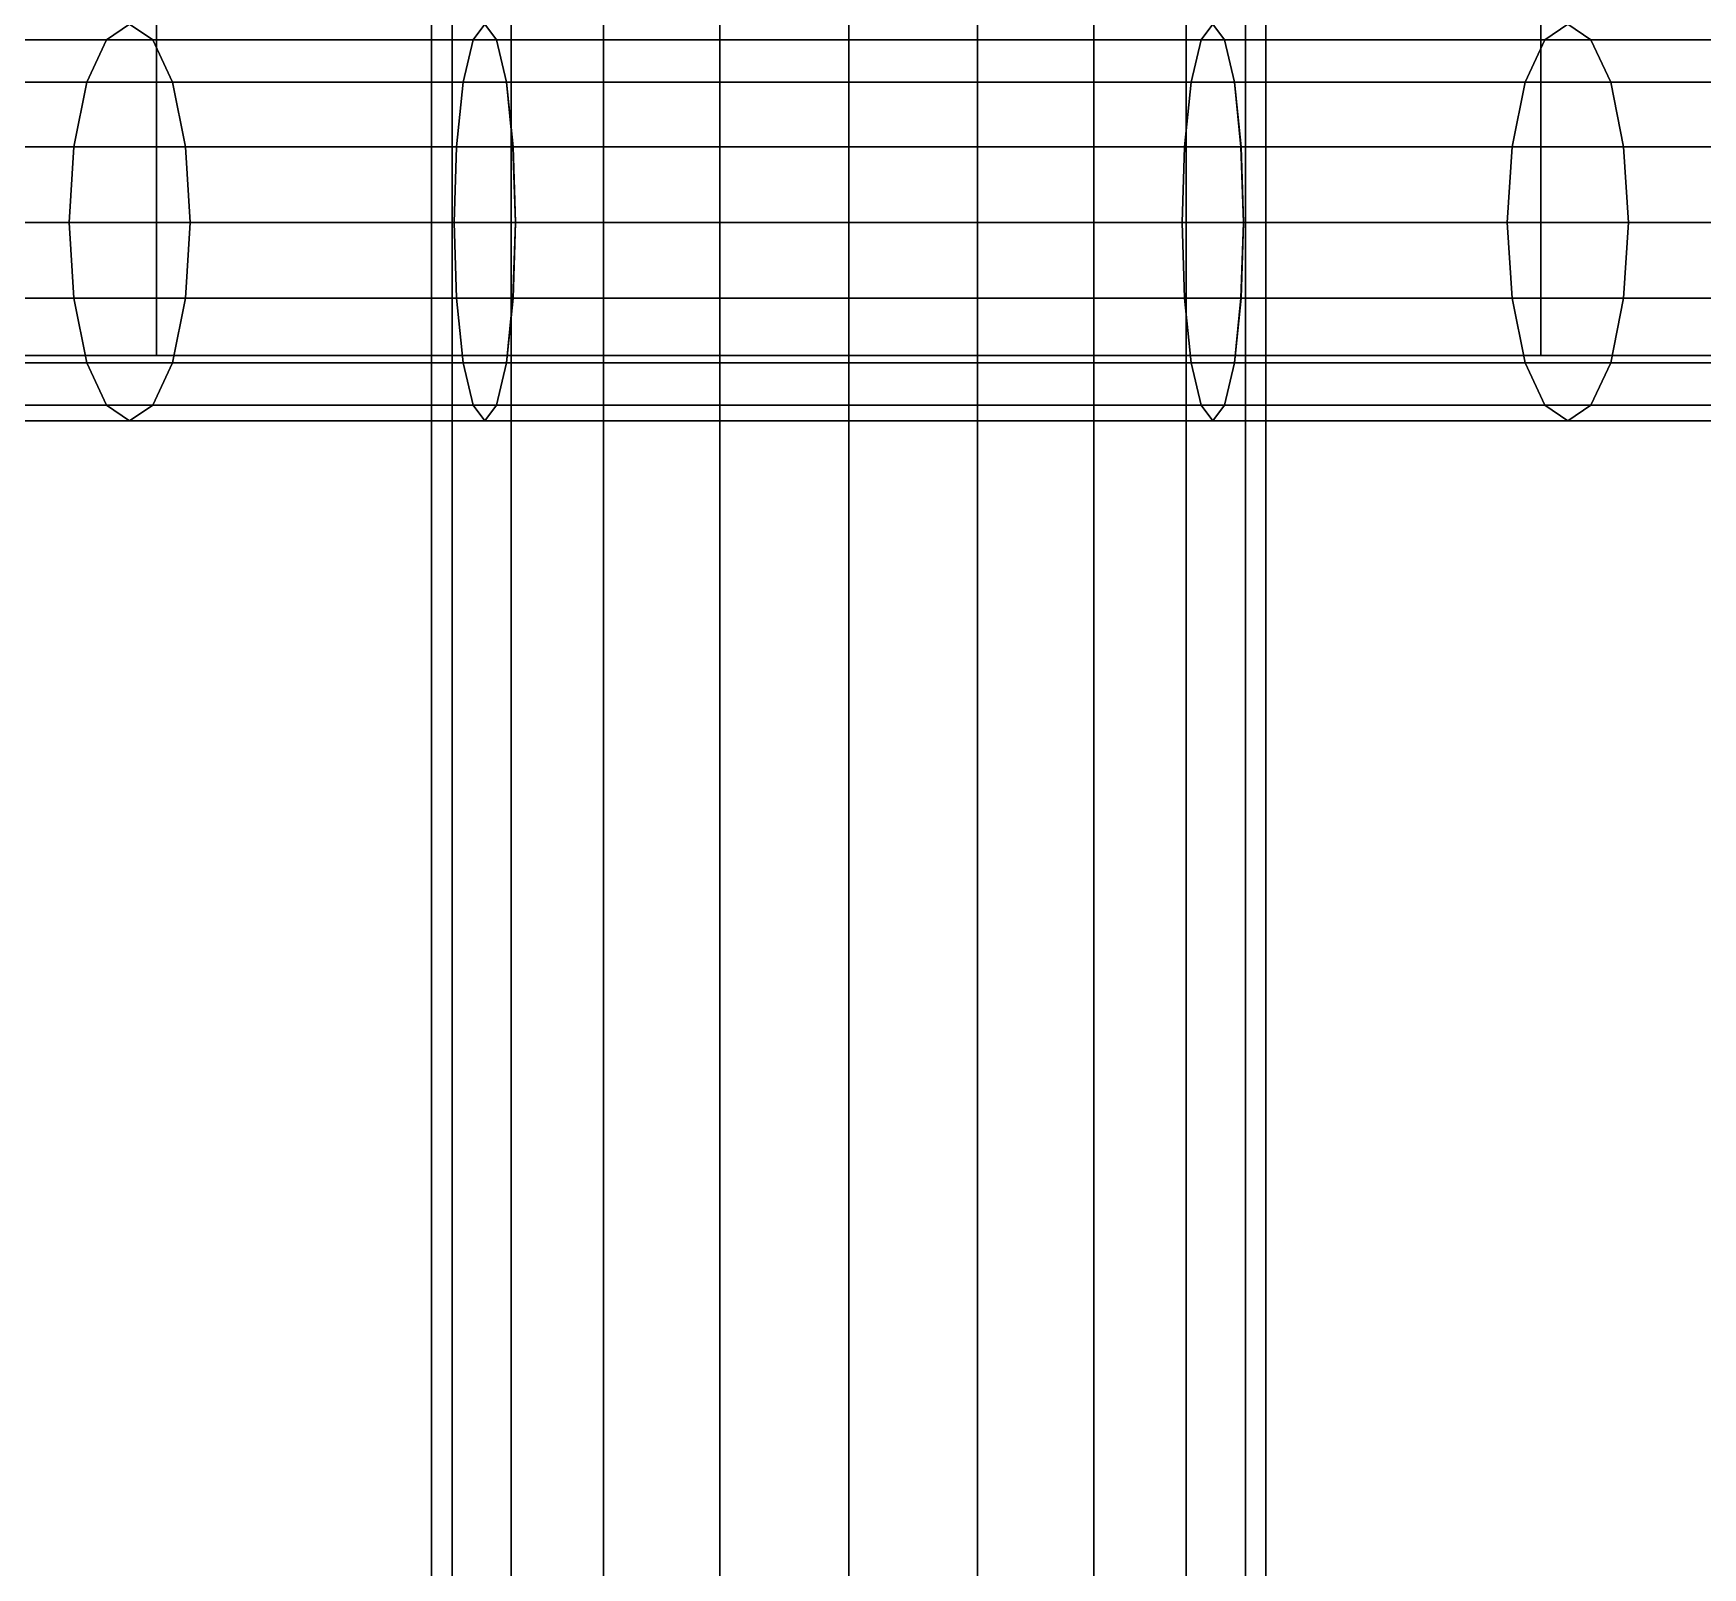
# Model space of a CAD drawing. Header units: metres. Extents: x -11.3 to 11.3, y -27.7 to 5.8.
# Drawn here: x -3.64 to 3.81, y -10.94 to -4.09 of the extents above; entities that cross this region are included whole.
import ezdxf

# ---------------------------------------------------------------- set-up
doc = ezdxf.new("R2010")
doc.units = ezdxf.units.M

msp = doc.modelspace()

# ---------------------------------------------------------------- linework, layer by layer
at = {"layer": 'layer1', "color": 1}
for points in [[(-3.09017, 5.52514, -9.51056), (-5.87785, 5.52514, -8.09017), (-5.87785, -5.52514, -8.09017), (-3.09017, -5.52514, -9.51056)], [(-5.87785, 5.52514, 8.09017), (-3.09017, 5.52514, 9.51057), (-3.09017, -5.52514, 9.51057), (-5.87785, -5.52514, 8.09017)], [(0, 5.52514, -10), (-3.09017, 5.52514, -9.51056), (-3.09017, -5.52514, -9.51056), (0, -5.52514, -10)], [(-3.09017, 5.52514, 9.51057), (0, 5.52514, 10), (0, -5.52514, 10), (-3.09017, -5.52514, 9.51057)], [(0, 5.52514, 10), (3.09017, 5.52514, 9.51056), (3.09017, -5.52514, 9.51056), (0, -5.52514, 10)], [(3.09016, 5.52514, -9.51057), (0, 5.52514, -10), (0, -5.52514, -10), (3.09016, -5.52514, -9.51057)], [(5.87784, 5.52514, -8.09018), (3.09016, 5.52514, -9.51057), (3.09016, -5.52514, -9.51057), (5.87784, -5.52514, -8.09018)], [(3.09017, 5.52514, 9.51056), (5.87786, 5.52514, 8.09017), (5.87786, -5.52514, 8.09017), (3.09017, -5.52514, 9.51056)], [(-1.7711, 1.31119, -0.57547), (-1.86225, 1.31119), (-1.86225, -27.19406), (-1.7711, -27.19406, -0.57547)], [(-1.86225, 1.31119), (-1.7711, 1.31119, 0.57547), (-1.7711, -27.19406, 0.57547), (-1.86225, -27.19406)], [(-1.50659, 1.31119, -1.0946), (-1.7711, 1.31119, -0.57547), (-1.7711, -27.19406, -0.57547), (-1.50659, -27.19406, -1.0946)], [(-1.7711, 1.31119, 0.57547), (-1.50659, 1.31119, 1.0946), (-1.50659, -27.19406, 1.0946), (-1.7711, -27.19406, 0.57547)], [(-1.0946, 1.31119, -1.50659), (-1.50659, 1.31119, -1.0946), (-1.50659, -27.19406, -1.0946), (-1.0946, -27.19406, -1.50659)], [(-1.50659, 1.31119, 1.0946), (-1.0946, 1.31119, 1.50659), (-1.0946, -27.19406, 1.50659), (-1.50659, -27.19406, 1.0946)], [(-0.57547, 1.31119, -1.7711), (-1.0946, 1.31119, -1.50659), (-1.0946, -27.19406, -1.50659), (-0.57547, -27.19406, -1.7711)], [(-1.0946, 1.31119, 1.50659), (-0.57547, 1.31119, 1.7711), (-0.57547, -27.19406, 1.7711), (-1.0946, -27.19406, 1.50659)], [(0, 1.31119, -1.86225), (-0.57547, 1.31119, -1.7711), (-0.57547, -27.19406, -1.7711), (0, -27.19406, -1.86225)], [(-0.57547, 1.31119, 1.7711), (0, 1.31119, 1.86225), (0, -27.19406, 1.86225), (-0.57547, -27.19406, 1.7711)], [(0, 1.31119, 1.86225), (0.57547, 1.31119, 1.7711), (0.57547, -27.19406, 1.7711), (0, -27.19406, 1.86225)], [(0.57546, 1.31119, -1.7711), (0, 1.31119, -1.86225), (0, -27.19406, -1.86225), (0.57546, -27.19406, -1.7711)], [(1.0946, 1.31119, -1.50659), (0.57546, 1.31119, -1.7711), (0.57546, -27.19406, -1.7711), (1.0946, -27.19406, -1.50659)], [(0.57547, 1.31119, 1.7711), (1.0946, 1.31119, 1.50659), (1.0946, -27.19406, 1.50659), (0.57547, -27.19406, 1.7711)], [(1.0946, 1.31119, 1.50659), (1.50659, 1.31119, 1.0946), (1.50659, -27.19406, 1.0946), (1.0946, -27.19406, 1.50659)], [(1.50659, 1.31119, -1.0946), (1.0946, 1.31119, -1.50659), (1.0946, -27.19406, -1.50659), (1.50659, -27.19406, -1.0946)], [(1.50659, 1.31119, 1.0946), (1.7711, 1.31119, 0.57546), (1.7711, -27.19406, 0.57546), (1.50659, -27.19406, 1.0946)], [(1.7711, 1.31119, -0.57547), (1.50659, 1.31119, -1.0946), (1.50659, -27.19406, -1.0946), (1.7711, -27.19406, -0.57547)], [(1.7711, 1.31119, 0.57546), (1.86225, 1.31119), (1.86225, -27.19406), (1.7711, -27.19406, 0.57546)], [(1.86225, 1.31119), (1.7711, 1.31119, -0.57547), (1.7711, -27.19406, -0.57547), (1.86225, -27.19406)], [(-3.21022, -4.04568, 9.88001), (-3.3134, -4.11569, 10.19757), (-4.86749, -4.11569, 9.55296), (-4.71591, -4.04568, 9.25547)], [(-3.21021, -4.04568, -9.88002), (-4.7159, -4.04568, -9.25548), (-4.86748, -4.11569, -9.55296), (-3.31339, -4.11569, -10.19757)], [(-3.21022, -4.04568, 9.88001), (-4.71591, -4.04568, 9.25547), (-4.56434, -4.11569, 8.95799), (-3.10704, -4.11569, 9.56246)], [(-3.21021, -4.04568, -9.88002), (-3.10703, -4.11569, -9.56246), (-4.56433, -4.11569, -8.958), (-4.7159, -4.04568, -9.25548)], [(-3.21022, -4.04568, 9.88001), (-1.625, -4.04568, 10.25978), (-1.67723, -4.11569, 10.58954), (-3.3134, -4.11569, 10.19757)], [(-3.21021, -4.04568, -9.88002), (-3.31339, -4.11569, -10.19757), (-1.67722, -4.11569, -10.58954), (-1.62499, -4.04568, -10.25978)], [(-3.21022, -4.04568, 9.88001), (-3.10704, -4.11569, 9.56246), (-1.57277, -4.11569, 9.93001), (-1.625, -4.04568, 10.25978)], [(-3.21021, -4.04568, -9.88002), (-1.62499, -4.04568, -10.25978), (-1.57276, -4.11569, -9.93002), (-3.10703, -4.11569, -9.56246)], [(-0.00001, -4.04568, 10.38846), (-0.00001, -4.11569, 10.72236), (-1.67723, -4.11569, 10.58954), (-1.625, -4.04568, 10.25978)], [(0, -4.04568, -10.38846), (-1.62499, -4.04568, -10.25978), (-1.67722, -4.11569, -10.58954), (0, -4.11569, -10.72236)], [(-0.00001, -4.04568, 10.38846), (-1.625, -4.04568, 10.25978), (-1.57277, -4.11569, 9.93001), (-0.00001, -4.11569, 10.05457)], [(0, -4.04568, -10.38846), (0, -4.11569, -10.05457), (-1.57276, -4.11569, -9.93002), (-1.62499, -4.04568, -10.25978)], [(-0.00001, -4.04568, 10.38846), (-0.00001, -4.11569, 10.05457), (1.57275, -4.11569, 9.93002), (1.62498, -4.04568, 10.25978)], [(-0.00001, -4.04568, 10.38846), (1.62498, -4.04568, 10.25978), (1.67721, -4.11569, 10.58954), (-0.00001, -4.11569, 10.72236)], [(0, -4.04568, -10.38846), (1.62499, -4.04568, -10.25978), (1.57276, -4.11569, -9.93002), (0, -4.11569, -10.05457)], [(0, -4.04568, -10.38846), (0, -4.11569, -10.72236), (1.67722, -4.11569, -10.58954), (1.62499, -4.04568, -10.25978)], [(3.2102, -4.04568, 9.88002), (1.62498, -4.04568, 10.25978), (1.57275, -4.11569, 9.93002), (3.10702, -4.11569, 9.56246)], [(3.21021, -4.04568, -9.88002), (3.10703, -4.11569, -9.56246), (1.57276, -4.11569, -9.93002), (1.62499, -4.04568, -10.25978)], [(3.2102, -4.04568, 9.88002), (3.31338, -4.11569, 10.19757), (1.67721, -4.11569, 10.58954), (1.62498, -4.04568, 10.25978)], [(3.21021, -4.04568, -9.88002), (1.62499, -4.04568, -10.25978), (1.67722, -4.11569, -10.58954), (3.31339, -4.11569, -10.19757)], [(3.2102, -4.04568, 9.88002), (3.10702, -4.11569, 9.56246), (4.56432, -4.11569, 8.958), (4.7159, -4.04568, 9.25548)], [(3.21021, -4.04568, -9.88002), (4.7159, -4.04568, -9.25548), (4.56433, -4.11569, -8.958), (3.10703, -4.11569, -9.56246)], [(3.2102, -4.04568, 9.88002), (4.7159, -4.04568, 9.25548), (4.86747, -4.11569, 9.55297), (3.31338, -4.11569, 10.19757)], [(3.21021, -4.04568, -9.88002), (3.31339, -4.11569, -10.19757), (4.86748, -4.11569, -9.55296), (4.7159, -4.04568, -9.25548)], [(-3.40147, -4.30521, 10.46862), (-4.99687, -4.30521, 9.80687), (-4.86749, -4.11569, 9.55296), (-3.3134, -4.11569, 10.19757)], [(-3.40146, -4.30521, -10.46862), (-3.31339, -4.11569, -10.19757), (-4.86748, -4.11569, -9.55296), (-4.99685, -4.30521, -9.80688)], [(-3.01897, -4.30521, 9.29141), (-3.10704, -4.11569, 9.56246), (-4.56434, -4.11569, 8.95799), (-4.43496, -4.30521, 8.70407)], [(-3.01896, -4.30521, -9.29141), (-4.43495, -4.30521, -8.70408), (-4.56433, -4.11569, -8.958), (-3.10703, -4.11569, -9.56246)], [(-3.40147, -4.30521, 10.46862), (-3.3134, -4.11569, 10.19757), (-1.67723, -4.11569, 10.58954), (-1.72181, -4.30521, 10.87101)], [(-3.40146, -4.30521, -10.46862), (-1.7218, -4.30521, -10.87101), (-1.67722, -4.11569, -10.58954), (-3.31339, -4.11569, -10.19757)], [(-3.01897, -4.30521, 9.29141), (-1.52819, -4.30521, 9.64854), (-1.57277, -4.11569, 9.93001), (-3.10704, -4.11569, 9.56246)], [(-3.01896, -4.30521, -9.29141), (-3.10703, -4.11569, -9.56246), (-1.57276, -4.11569, -9.93002), (-1.52818, -4.30521, -9.64855)], [(-0.00001, -4.30521, 11.00736), (-1.72181, -4.30521, 10.87101), (-1.67723, -4.11569, 10.58954), (-0.00001, -4.11569, 10.72236)], [(0, -4.30521, -11.00736), (0, -4.11569, -10.72236), (-1.67722, -4.11569, -10.58954), (-1.7218, -4.30521, -10.87101)], [(-0.00001, -4.30521, 9.76957), (-0.00001, -4.11569, 10.05457), (-1.57277, -4.11569, 9.93001), (-1.52819, -4.30521, 9.64854)], [(0, -4.30521, -9.76957), (-1.52818, -4.30521, -9.64855), (-1.57276, -4.11569, -9.93002), (0, -4.11569, -10.05457)], [(-0.00001, -4.30521, 9.76957), (1.52817, -4.30521, 9.64855), (1.57275, -4.11569, 9.93002), (-0.00001, -4.11569, 10.05457)], [(-0.00001, -4.30521, 11.00736), (-0.00001, -4.11569, 10.72236), (1.67721, -4.11569, 10.58954), (1.72179, -4.30521, 10.87101)], [(0, -4.30521, -9.76957), (0, -4.11569, -10.05457), (1.57276, -4.11569, -9.93002), (1.52818, -4.30521, -9.64855)], [(0, -4.30521, -11.00736), (1.7218, -4.30521, -10.87101), (1.67722, -4.11569, -10.58954), (0, -4.11569, -10.72236)], [(3.01895, -4.30521, 9.29141), (3.10702, -4.11569, 9.56246), (1.57275, -4.11569, 9.93002), (1.52817, -4.30521, 9.64855)], [(3.01896, -4.30521, -9.29141), (1.52818, -4.30521, -9.64855), (1.57276, -4.11569, -9.93002), (3.10703, -4.11569, -9.56246)], [(3.40145, -4.30521, 10.46863), (1.72179, -4.30521, 10.87101), (1.67721, -4.11569, 10.58954), (3.31338, -4.11569, 10.19757)], [(3.40146, -4.30521, -10.46862), (3.31339, -4.11569, -10.19757), (1.67722, -4.11569, -10.58954), (1.7218, -4.30521, -10.87101)], [(3.01895, -4.30521, 9.29141), (4.43494, -4.30521, 8.70408), (4.56432, -4.11569, 8.958), (3.10702, -4.11569, 9.56246)], [(3.01896, -4.30521, -9.29141), (3.10703, -4.11569, -9.56246), (4.56433, -4.11569, -8.958), (4.43495, -4.30521, -8.70408)], [(3.40145, -4.30521, 10.46863), (3.31338, -4.11569, 10.19757), (4.86747, -4.11569, 9.55297), (4.99685, -4.30521, 9.80688)], [(3.40146, -4.30521, -10.46862), (4.99685, -4.30521, -9.80688), (4.86748, -4.11569, -9.55296), (3.31339, -4.11569, -10.19757)], [(-3.40147, -4.30521, 10.46862), (-3.45932, -4.59374, 10.64666), (-5.08185, -4.59374, 9.97366), (-4.99687, -4.30521, 9.80687)], [(-3.40146, -4.30521, -10.46862), (-4.99685, -4.30521, -9.80688), (-5.08184, -4.59374, -9.97366), (-3.45931, -4.59374, -10.64666)], [(-3.01897, -4.30521, 9.29141), (-4.43496, -4.30521, 8.70407), (-4.34998, -4.59374, 8.53729), (-2.96112, -4.59374, 9.11337)], [(-3.01896, -4.30521, -9.29141), (-2.96111, -4.59374, -9.11337), (-4.34997, -4.59374, -8.53729), (-4.43495, -4.30521, -8.70408)], [(-3.40147, -4.30521, 10.46862), (-1.72181, -4.30521, 10.87101), (-1.75109, -4.59374, 11.05589), (-3.45932, -4.59374, 10.64666)], [(-3.40146, -4.30521, -10.46862), (-3.45931, -4.59374, -10.64666), (-1.75108, -4.59374, -11.05589), (-1.7218, -4.30521, -10.87101)], [(-3.01897, -4.30521, 9.29141), (-2.96112, -4.59374, 9.11337), (-1.49891, -4.59374, 9.46366), (-1.52819, -4.30521, 9.64854)], [(-3.01896, -4.30521, -9.29141), (-1.52818, -4.30521, -9.64855), (-1.4989, -4.59374, -9.46366), (-2.96111, -4.59374, -9.11337)], [(-0.00001, -4.30521, 11.00736), (-0.00001, -4.59374, 11.19456), (-1.75109, -4.59374, 11.05589), (-1.72181, -4.30521, 10.87101)], [(0, -4.30521, -11.00736), (-1.7218, -4.30521, -10.87101), (-1.75108, -4.59374, -11.05589), (0, -4.59374, -11.19456)], [(-0.00001, -4.30521, 9.76957), (-1.52819, -4.30521, 9.64854), (-1.49891, -4.59374, 9.46366), (-0.00001, -4.59374, 9.58236)], [(0, -4.30521, -9.76957), (0, -4.59374, -9.58236), (-1.4989, -4.59374, -9.46366), (-1.52818, -4.30521, -9.64855)], [(-0.00001, -4.30521, 9.76957), (-0.00001, -4.59374, 9.58236), (1.49889, -4.59374, 9.46366), (1.52817, -4.30521, 9.64855)], [(-0.00001, -4.30521, 11.00736), (1.72179, -4.30521, 10.87101), (1.75107, -4.59374, 11.05589), (-0.00001, -4.59374, 11.19456)], [(0, -4.30521, -9.76957), (1.52818, -4.30521, -9.64855), (1.4989, -4.59374, -9.46366), (0, -4.59374, -9.58236)], [(0, -4.30521, -11.00736), (0, -4.59374, -11.19456), (1.75108, -4.59374, -11.05589), (1.7218, -4.30521, -10.87101)], [(3.01895, -4.30521, 9.29141), (1.52817, -4.30521, 9.64855), (1.49889, -4.59374, 9.46366), (2.96111, -4.59374, 9.11337)], [(3.01896, -4.30521, -9.29141), (2.96111, -4.59374, -9.11337), (1.4989, -4.59374, -9.46366), (1.52818, -4.30521, -9.64855)], [(3.40145, -4.30521, 10.46863), (3.4593, -4.59374, 10.64667), (1.75107, -4.59374, 11.05589), (1.72179, -4.30521, 10.87101)], [(3.40146, -4.30521, -10.46862), (1.7218, -4.30521, -10.87101), (1.75108, -4.59374, -11.05589), (3.45931, -4.59374, -10.64666)], [(3.01896, -4.30521, -9.29141), (4.43495, -4.30521, -8.70408), (4.34997, -4.59374, -8.53729), (2.96111, -4.59374, -9.11337)], [(3.01895, -4.30521, 9.29141), (2.96111, -4.59374, 9.11337), (4.34996, -4.59374, 8.5373), (4.43494, -4.30521, 8.70408)], [(3.40145, -4.30521, 10.46863), (4.99685, -4.30521, 9.80688), (5.08183, -4.59374, 9.97367), (3.4593, -4.59374, 10.64667)], [(3.40146, -4.30521, -10.46862), (3.45931, -4.59374, -10.64666), (5.08184, -4.59374, -9.97366), (4.99685, -4.30521, -9.80688)], [(-3.48069, -4.93178, 10.71243), (-5.11324, -4.93178, 10.03527), (-5.08185, -4.59374, 9.97366), (-3.45932, -4.59374, 10.64666)], [(-3.48068, -4.93178, -10.71243), (-3.45931, -4.59374, -10.64666), (-5.08184, -4.59374, -9.97366), (-5.11323, -4.93178, -10.03527)], [(-2.93975, -4.93178, 9.0476), (-2.96112, -4.59374, 9.11337), (-4.34998, -4.59374, 8.53729), (-4.31859, -4.93178, 8.47568)], [(-2.93974, -4.93178, -9.0476), (-4.31858, -4.93178, -8.47568), (-4.34997, -4.59374, -8.53729), (-2.96111, -4.59374, -9.11337)], [(-3.48069, -4.93178, 10.71243), (-3.45932, -4.59374, 10.64666), (-1.75109, -4.59374, 11.05589), (-1.76191, -4.93178, 11.12419)], [(-3.48068, -4.93178, -10.71243), (-1.7619, -4.93178, -11.12419), (-1.75108, -4.59374, -11.05589), (-3.45931, -4.59374, -10.64666)], [(-2.93975, -4.93178, 9.0476), (-1.48809, -4.93178, 9.39536), (-1.49891, -4.59374, 9.46366), (-2.96112, -4.59374, 9.11337)], [(-2.93974, -4.93178, -9.0476), (-2.96111, -4.59374, -9.11337), (-1.4989, -4.59374, -9.46366), (-1.48808, -4.93178, -9.39537)], [(-0.00001, -4.93178, 11.26372), (-1.76191, -4.93178, 11.12419), (-1.75109, -4.59374, 11.05589), (-0.00001, -4.59374, 11.19456)], [(0, -4.93178, -11.26372), (0, -4.59374, -11.19456), (-1.75108, -4.59374, -11.05589), (-1.7619, -4.93178, -11.12419)], [(-0.00001, -4.93178, 9.51321), (-0.00001, -4.59374, 9.58236), (-1.49891, -4.59374, 9.46366), (-1.48809, -4.93178, 9.39536)], [(0, -4.93178, -9.51321), (-1.48808, -4.93178, -9.39537), (-1.4989, -4.59374, -9.46366), (0, -4.59374, -9.58236)], [(-0.00001, -4.93178, 9.51321), (1.48807, -4.93178, 9.39537), (1.49889, -4.59374, 9.46366), (-0.00001, -4.59374, 9.58236)], [(-0.00001, -4.93178, 11.26372), (-0.00001, -4.59374, 11.19456), (1.75107, -4.59374, 11.05589), (1.76189, -4.93178, 11.12419)], [(0, -4.93178, -9.51321), (0, -4.59374, -9.58236), (1.4989, -4.59374, -9.46366), (1.48808, -4.93178, -9.39537)], [(0, -4.93178, -11.26372), (1.7619, -4.93178, -11.12419), (1.75108, -4.59374, -11.05589), (0, -4.59374, -11.19456)], [(2.93974, -4.93178, 9.0476), (2.96111, -4.59374, 9.11337), (1.49889, -4.59374, 9.46366), (1.48807, -4.93178, 9.39537)], [(2.93974, -4.93178, -9.0476), (1.48808, -4.93178, -9.39537), (1.4989, -4.59374, -9.46366), (2.96111, -4.59374, -9.11337)], [(3.48067, -4.93178, 10.71243), (1.76189, -4.93178, 11.12419), (1.75107, -4.59374, 11.05589), (3.4593, -4.59374, 10.64667)], [(3.48068, -4.93178, -10.71243), (3.45931, -4.59374, -10.64666), (1.75108, -4.59374, -11.05589), (1.7619, -4.93178, -11.12419)], [(2.93974, -4.93178, -9.0476), (2.96111, -4.59374, -9.11337), (4.34997, -4.59374, -8.53729), (4.31858, -4.93178, -8.47568)], [(2.93974, -4.93178, 9.0476), (4.31857, -4.93178, 8.47569), (4.34996, -4.59374, 8.5373), (2.96111, -4.59374, 9.11337)], [(3.48067, -4.93178, 10.71243), (3.4593, -4.59374, 10.64667), (5.08183, -4.59374, 9.97367), (5.11322, -4.93178, 10.03528)], [(3.48068, -4.93178, -10.71243), (5.11323, -4.93178, -10.03527), (5.08184, -4.59374, -9.97366), (3.45931, -4.59374, -10.64666)], [(-3.48069, -4.93178, 10.71243), (-3.45932, -5.26981, 10.64666), (-5.08185, -5.26981, 9.97366), (-5.11324, -4.93178, 10.03527)], [(-3.48068, -4.93178, -10.71243), (-5.11323, -4.93178, -10.03527), (-5.08184, -5.26981, -9.97366), (-3.45931, -5.26981, -10.64666)], [(-2.93975, -4.93178, 9.0476), (-4.31859, -4.93178, 8.47568), (-4.34998, -5.26981, 8.53729), (-2.96112, -5.26981, 9.11337)], [(-2.93974, -4.93178, -9.0476), (-2.96111, -5.26981, -9.11337), (-4.34997, -5.26981, -8.53729), (-4.31858, -4.93178, -8.47568)], [(-3.48069, -4.93178, 10.71243), (-1.76191, -4.93178, 11.12419), (-1.75109, -5.26981, 11.05589), (-3.45932, -5.26981, 10.64666)], [(-3.48068, -4.93178, -10.71243), (-3.45931, -5.26981, -10.64666), (-1.75108, -5.26981, -11.05589), (-1.7619, -4.93178, -11.12419)], [(-2.93975, -4.93178, 9.0476), (-2.96112, -5.26981, 9.11337), (-1.49891, -5.26981, 9.46366), (-1.48809, -4.93178, 9.39536)], [(-2.93974, -4.93178, -9.0476), (-1.48808, -4.93178, -9.39537), (-1.4989, -5.26981, -9.46366), (-2.96111, -5.26981, -9.11337)], [(-0.00001, -4.93178, 11.26372), (-0.00001, -5.26981, 11.19456), (-1.75109, -5.26981, 11.05589), (-1.76191, -4.93178, 11.12419)], [(0, -4.93178, -11.26372), (-1.7619, -4.93178, -11.12419), (-1.75108, -5.26981, -11.05589), (0, -5.26981, -11.19456)], [(-0.00001, -4.93178, 9.51321), (-1.48809, -4.93178, 9.39536), (-1.49891, -5.26981, 9.46366), (-0.00001, -5.26981, 9.58236)], [(0, -4.93178, -9.51321), (0, -5.26981, -9.58236), (-1.4989, -5.26981, -9.46366), (-1.48808, -4.93178, -9.39537)], [(-0.00001, -4.93178, 11.26372), (1.76189, -4.93178, 11.12419), (1.75107, -5.26981, 11.05589), (-0.00001, -5.26981, 11.19456)], [(-0.00001, -4.93178, 9.51321), (-0.00001, -5.26981, 9.58236), (1.49889, -5.26981, 9.46366), (1.48807, -4.93178, 9.39537)], [(0, -4.93178, -11.26372), (0, -5.26981, -11.19456), (1.75108, -5.26981, -11.05589), (1.7619, -4.93178, -11.12419)], [(0, -4.93178, -9.51321), (1.48808, -4.93178, -9.39537), (1.4989, -5.26981, -9.46366), (0, -5.26981, -9.58236)], [(2.93974, -4.93178, 9.0476), (1.48807, -4.93178, 9.39537), (1.49889, -5.26981, 9.46366), (2.96111, -5.26981, 9.11337)], [(2.93974, -4.93178, -9.0476), (2.96111, -5.26981, -9.11337), (1.4989, -5.26981, -9.46366), (1.48808, -4.93178, -9.39537)], [(3.48067, -4.93178, 10.71243), (3.4593, -5.26981, 10.64667), (1.75107, -5.26981, 11.05589), (1.76189, -4.93178, 11.12419)], [(3.48068, -4.93178, -10.71243), (1.7619, -4.93178, -11.12419), (1.75108, -5.26981, -11.05589), (3.45931, -5.26981, -10.64666)], [(2.93974, -4.93178, -9.0476), (4.31858, -4.93178, -8.47568), (4.34997, -5.26981, -8.53729), (2.96111, -5.26981, -9.11337)], [(2.93974, -4.93178, 9.0476), (2.96111, -5.26981, 9.11337), (4.34996, -5.26981, 8.5373), (4.31857, -4.93178, 8.47569)], [(3.48067, -4.93178, 10.71243), (5.11322, -4.93178, 10.03528), (5.08183, -5.26981, 9.97367), (3.4593, -5.26981, 10.64667)], [(3.48068, -4.93178, -10.71243), (3.45931, -5.26981, -10.64666), (5.08184, -5.26981, -9.97366), (5.11323, -4.93178, -10.03527)], [(-3.40147, -5.55834, 10.46862), (-4.99687, -5.55834, 9.80687), (-5.08185, -5.26981, 9.97366), (-3.45932, -5.26981, 10.64666)], [(-3.40146, -5.55834, -10.46862), (-3.45931, -5.26981, -10.64666), (-5.08184, -5.26981, -9.97366), (-4.99685, -5.55834, -9.80688)], [(-3.01897, -5.55834, 9.29141), (-2.96112, -5.26981, 9.11337), (-4.34998, -5.26981, 8.53729), (-4.43496, -5.55834, 8.70407)], [(-3.01896, -5.55834, -9.29141), (-4.43495, -5.55834, -8.70408), (-4.34997, -5.26981, -8.53729), (-2.96111, -5.26981, -9.11337)], [(-3.40147, -5.55834, 10.46862), (-3.45932, -5.26981, 10.64666), (-1.75109, -5.26981, 11.05589), (-1.72181, -5.55834, 10.87101)], [(-3.40146, -5.55834, -10.46862), (-1.7218, -5.55834, -10.87101), (-1.75108, -5.26981, -11.05589), (-3.45931, -5.26981, -10.64666)], [(-3.01897, -5.55834, 9.29141), (-1.52819, -5.55834, 9.64854), (-1.49891, -5.26981, 9.46366), (-2.96112, -5.26981, 9.11337)], [(-3.01896, -5.55834, -9.29141), (-2.96111, -5.26981, -9.11337), (-1.4989, -5.26981, -9.46366), (-1.52818, -5.55834, -9.64855)], [(-0.00001, -5.55834, 11.00736), (-1.72181, -5.55834, 10.87101), (-1.75109, -5.26981, 11.05589), (-0.00001, -5.26981, 11.19456)], [(0, -5.55834, -11.00736), (0, -5.26981, -11.19456), (-1.75108, -5.26981, -11.05589), (-1.7218, -5.55834, -10.87101)], [(-0.00001, -5.55834, 9.76957), (-0.00001, -5.26981, 9.58236), (-1.49891, -5.26981, 9.46366), (-1.52819, -5.55834, 9.64854)], [(0, -5.55834, -9.76957), (-1.52818, -5.55834, -9.64855), (-1.4989, -5.26981, -9.46366), (0, -5.26981, -9.58236)], [(-0.00001, -5.55834, 11.00736), (-0.00001, -5.26981, 11.19456), (1.75107, -5.26981, 11.05589), (1.72179, -5.55834, 10.87101)], [(-0.00001, -5.55834, 9.76957), (1.52817, -5.55834, 9.64855), (1.49889, -5.26981, 9.46366), (-0.00001, -5.26981, 9.58236)], [(0, -5.55834, -11.00736), (1.7218, -5.55834, -10.87101), (1.75108, -5.26981, -11.05589), (0, -5.26981, -11.19456)], [(0, -5.55834, -9.76957), (0, -5.26981, -9.58236), (1.4989, -5.26981, -9.46366), (1.52818, -5.55834, -9.64855)], [(3.01895, -5.55834, 9.29141), (2.96111, -5.26981, 9.11337), (1.49889, -5.26981, 9.46366), (1.52817, -5.55834, 9.64855)], [(3.01896, -5.55834, -9.29141), (1.52818, -5.55834, -9.64855), (1.4989, -5.26981, -9.46366), (2.96111, -5.26981, -9.11337)], [(3.40145, -5.55834, 10.46863), (1.72179, -5.55834, 10.87101), (1.75107, -5.26981, 11.05589), (3.4593, -5.26981, 10.64667)], [(3.40146, -5.55834, -10.46862), (3.45931, -5.26981, -10.64666), (1.75108, -5.26981, -11.05589), (1.7218, -5.55834, -10.87101)], [(3.01896, -5.55834, -9.29141), (2.96111, -5.26981, -9.11337), (4.34997, -5.26981, -8.53729), (4.43495, -5.55834, -8.70408)], [(3.01895, -5.55834, 9.29141), (4.43494, -5.55834, 8.70408), (4.34996, -5.26981, 8.5373), (2.96111, -5.26981, 9.11337)], [(3.40145, -5.55834, 10.46863), (3.4593, -5.26981, 10.64667), (5.08183, -5.26981, 9.97367), (4.99685, -5.55834, 9.80688)], [(3.40146, -5.55834, -10.46862), (4.99685, -5.55834, -9.80688), (5.08184, -5.26981, -9.97366), (3.45931, -5.26981, -10.64666)], [(0, -5.52514), (-9.51056, -5.52514, -3.09017), (-10, -5.52514)], [(0, -5.52514), (-10, -5.52514), (-9.51056, -5.52514, 3.09017)], [(0, -5.52514), (-8.09017, -5.52514, -5.87785), (-9.51056, -5.52514, -3.09017)], [(0, -5.52514), (-9.51056, -5.52514, 3.09017), (-8.09017, -5.52514, 5.87785)], [(0, -5.52514), (-5.87785, -5.52514, -8.09017), (-8.09017, -5.52514, -5.87785)], [(0, -5.52514), (-8.09017, -5.52514, 5.87785), (-5.87785, -5.52514, 8.09017)], [(0, -5.52514), (-3.09017, -5.52514, -9.51056), (-5.87785, -5.52514, -8.09017)], [(0, -5.52514), (-5.87785, -5.52514, 8.09017), (-3.09017, -5.52514, 9.51057)], [(-3.40147, -5.55834, 10.46862), (-3.3134, -5.74786, 10.19757), (-4.86749, -5.74786, 9.55296), (-4.99687, -5.55834, 9.80687)], [(-3.40146, -5.55834, -10.46862), (-4.99685, -5.55834, -9.80688), (-4.86748, -5.74786, -9.55296), (-3.31339, -5.74786, -10.19757)], [(-3.01897, -5.55834, 9.29141), (-4.43496, -5.55834, 8.70407), (-4.56434, -5.74786, 8.95799), (-3.10704, -5.74786, 9.56246)], [(-3.01896, -5.55834, -9.29141), (-3.10703, -5.74786, -9.56246), (-4.56433, -5.74786, -8.958), (-4.43495, -5.55834, -8.70408)], [(-3.40147, -5.55834, 10.46862), (-1.72181, -5.55834, 10.87101), (-1.67723, -5.74786, 10.58954), (-3.3134, -5.74786, 10.19757)], [(-3.40146, -5.55834, -10.46862), (-3.31339, -5.74786, -10.19757), (-1.67722, -5.74786, -10.58954), (-1.7218, -5.55834, -10.87101)], [(-3.01897, -5.55834, 9.29141), (-3.10704, -5.74786, 9.56246), (-1.57277, -5.74786, 9.93001), (-1.52819, -5.55834, 9.64854)], [(-3.01896, -5.55834, -9.29141), (-1.52818, -5.55834, -9.64855), (-1.57276, -5.74786, -9.93002), (-3.10703, -5.74786, -9.56246)], [(0, -5.52514), (0, -5.52514, -10), (-3.09017, -5.52514, -9.51056)], [(0, -5.52514), (-3.09017, -5.52514, 9.51057), (0, -5.52514, 10)], [(-0.00001, -5.55834, 11.00736), (-0.00001, -5.74786, 10.72236), (-1.67723, -5.74786, 10.58954), (-1.72181, -5.55834, 10.87101)], [(0, -5.55834, -11.00736), (-1.7218, -5.55834, -10.87101), (-1.67722, -5.74786, -10.58954), (0, -5.74786, -10.72236)], [(-0.00001, -5.55834, 9.76957), (-1.52819, -5.55834, 9.64854), (-1.57277, -5.74786, 9.93001), (-0.00001, -5.74786, 10.05457)], [(0, -5.55834, -9.76957), (0, -5.74786, -10.05457), (-1.57276, -5.74786, -9.93002), (-1.52818, -5.55834, -9.64855)], [(-0.00001, -5.55834, 11.00736), (1.72179, -5.55834, 10.87101), (1.67721, -5.74786, 10.58954), (-0.00001, -5.74786, 10.72236)], [(-0.00001, -5.55834, 9.76957), (-0.00001, -5.74786, 10.05457), (1.57275, -5.74786, 9.93002), (1.52817, -5.55834, 9.64855)], [(0, -5.52514), (0, -5.52514, 10), (3.09017, -5.52514, 9.51056)], [(0, -5.52514), (3.09017, -5.52514, 9.51056), (5.87786, -5.52514, 8.09017)], [(0, -5.52514), (5.87786, -5.52514, 8.09017), (8.09017, -5.52514, 5.87785)], [(0, -5.52514), (8.09017, -5.52514, 5.87785), (9.51057, -5.52514, 3.09016)], [(0, -5.52514), (9.51057, -5.52514, 3.09016), (10, -5.52514, -0.00001)], [(0, -5.52514), (10, -5.52514, -0.00001), (9.51056, -5.52514, -3.09018)], [(0, -5.52514), (9.51056, -5.52514, -3.09018), (8.09016, -5.52514, -5.87786)], [(0, -5.52514), (8.09016, -5.52514, -5.87786), (5.87784, -5.52514, -8.09018)], [(0, -5.52514), (5.87784, -5.52514, -8.09018), (3.09016, -5.52514, -9.51057)], [(0, -5.52514), (3.09016, -5.52514, -9.51057), (0, -5.52514, -10)], [(0, -5.55834, -11.00736), (0, -5.74786, -10.72236), (1.67722, -5.74786, -10.58954), (1.7218, -5.55834, -10.87101)], [(0, -5.55834, -9.76957), (1.52818, -5.55834, -9.64855), (1.57276, -5.74786, -9.93002), (0, -5.74786, -10.05457)], [(3.01895, -5.55834, 9.29141), (1.52817, -5.55834, 9.64855), (1.57275, -5.74786, 9.93002), (3.10702, -5.74786, 9.56246)], [(3.01896, -5.55834, -9.29141), (3.10703, -5.74786, -9.56246), (1.57276, -5.74786, -9.93002), (1.52818, -5.55834, -9.64855)], [(3.40145, -5.55834, 10.46863), (3.31338, -5.74786, 10.19757), (1.67721, -5.74786, 10.58954), (1.72179, -5.55834, 10.87101)], [(3.40146, -5.55834, -10.46862), (1.7218, -5.55834, -10.87101), (1.67722, -5.74786, -10.58954), (3.31339, -5.74786, -10.19757)], [(3.01895, -5.55834, 9.29141), (3.10702, -5.74786, 9.56246), (4.56432, -5.74786, 8.958), (4.43494, -5.55834, 8.70408)], [(3.01896, -5.55834, -9.29141), (4.43495, -5.55834, -8.70408), (4.56433, -5.74786, -8.958), (3.10703, -5.74786, -9.56246)], [(3.40145, -5.55834, 10.46863), (4.99685, -5.55834, 9.80688), (4.86747, -5.74786, 9.55297), (3.31338, -5.74786, 10.19757)], [(3.40146, -5.55834, -10.46862), (3.31339, -5.74786, -10.19757), (4.86748, -5.74786, -9.55296), (4.99685, -5.55834, -9.80688)], [(-3.21022, -5.81787, 9.88001), (-4.71591, -5.81787, 9.25547), (-4.86749, -5.74786, 9.55296), (-3.3134, -5.74786, 10.19757)], [(-3.21021, -5.81787, -9.88002), (-3.31339, -5.74786, -10.19757), (-4.86748, -5.74786, -9.55296), (-4.7159, -5.81787, -9.25548)], [(-3.21022, -5.81787, 9.88001), (-3.10704, -5.74786, 9.56246), (-4.56434, -5.74786, 8.95799), (-4.71591, -5.81787, 9.25547)], [(-3.21021, -5.81787, -9.88002), (-4.7159, -5.81787, -9.25548), (-4.56433, -5.74786, -8.958), (-3.10703, -5.74786, -9.56246)], [(-3.21022, -5.81787, 9.88001), (-3.3134, -5.74786, 10.19757), (-1.67723, -5.74786, 10.58954), (-1.625, -5.81787, 10.25978)], [(-3.21021, -5.81787, -9.88002), (-1.62499, -5.81787, -10.25978), (-1.67722, -5.74786, -10.58954), (-3.31339, -5.74786, -10.19757)], [(-3.21022, -5.81787, 9.88001), (-1.625, -5.81787, 10.25978), (-1.57277, -5.74786, 9.93001), (-3.10704, -5.74786, 9.56246)], [(-3.21021, -5.81787, -9.88002), (-3.10703, -5.74786, -9.56246), (-1.57276, -5.74786, -9.93002), (-1.62499, -5.81787, -10.25978)], [(-0.00001, -5.81787, 10.38846), (-1.625, -5.81787, 10.25978), (-1.67723, -5.74786, 10.58954), (-0.00001, -5.74786, 10.72236)], [(0, -5.81787, -10.38846), (0, -5.74786, -10.72236), (-1.67722, -5.74786, -10.58954), (-1.62499, -5.81787, -10.25978)], [(-0.00001, -5.81787, 10.38846), (-0.00001, -5.74786, 10.05457), (-1.57277, -5.74786, 9.93001), (-1.625, -5.81787, 10.25978)], [(0, -5.81787, -10.38846), (-1.62499, -5.81787, -10.25978), (-1.57276, -5.74786, -9.93002), (0, -5.74786, -10.05457)], [(-0.00001, -5.81787, 10.38846), (-0.00001, -5.74786, 10.72236), (1.67721, -5.74786, 10.58954), (1.62498, -5.81787, 10.25978)], [(-0.00001, -5.81787, 10.38846), (1.62498, -5.81787, 10.25978), (1.57275, -5.74786, 9.93002), (-0.00001, -5.74786, 10.05457)], [(0, -5.81787, -10.38846), (1.62499, -5.81787, -10.25978), (1.67722, -5.74786, -10.58954), (0, -5.74786, -10.72236)], [(0, -5.81787, -10.38846), (0, -5.74786, -10.05457), (1.57276, -5.74786, -9.93002), (1.62499, -5.81787, -10.25978)], [(3.2102, -5.81787, 9.88002), (3.10702, -5.74786, 9.56246), (1.57275, -5.74786, 9.93002), (1.62498, -5.81787, 10.25978)], [(3.21021, -5.81787, -9.88002), (1.62499, -5.81787, -10.25978), (1.57276, -5.74786, -9.93002), (3.10703, -5.74786, -9.56246)], [(3.2102, -5.81787, 9.88002), (1.62498, -5.81787, 10.25978), (1.67721, -5.74786, 10.58954), (3.31338, -5.74786, 10.19757)], [(3.21021, -5.81787, -9.88002), (3.31339, -5.74786, -10.19757), (1.67722, -5.74786, -10.58954), (1.62499, -5.81787, -10.25978)], [(3.2102, -5.81787, 9.88002), (4.7159, -5.81787, 9.25548), (4.56432, -5.74786, 8.958), (3.10702, -5.74786, 9.56246)], [(3.21021, -5.81787, -9.88002), (3.10703, -5.74786, -9.56246), (4.56433, -5.74786, -8.958), (4.7159, -5.81787, -9.25548)], [(3.2102, -5.81787, 9.88002), (3.31338, -5.74786, 10.19757), (4.86747, -5.74786, 9.55297), (4.7159, -5.81787, 9.25548)], [(3.21021, -5.81787, -9.88002), (4.7159, -5.81787, -9.25548), (4.86748, -5.74786, -9.55296), (3.31339, -5.74786, -10.19757)]]:
    msp.add_3dface(points, dxfattribs=at)

doc.saveas('drawing.dxf')
